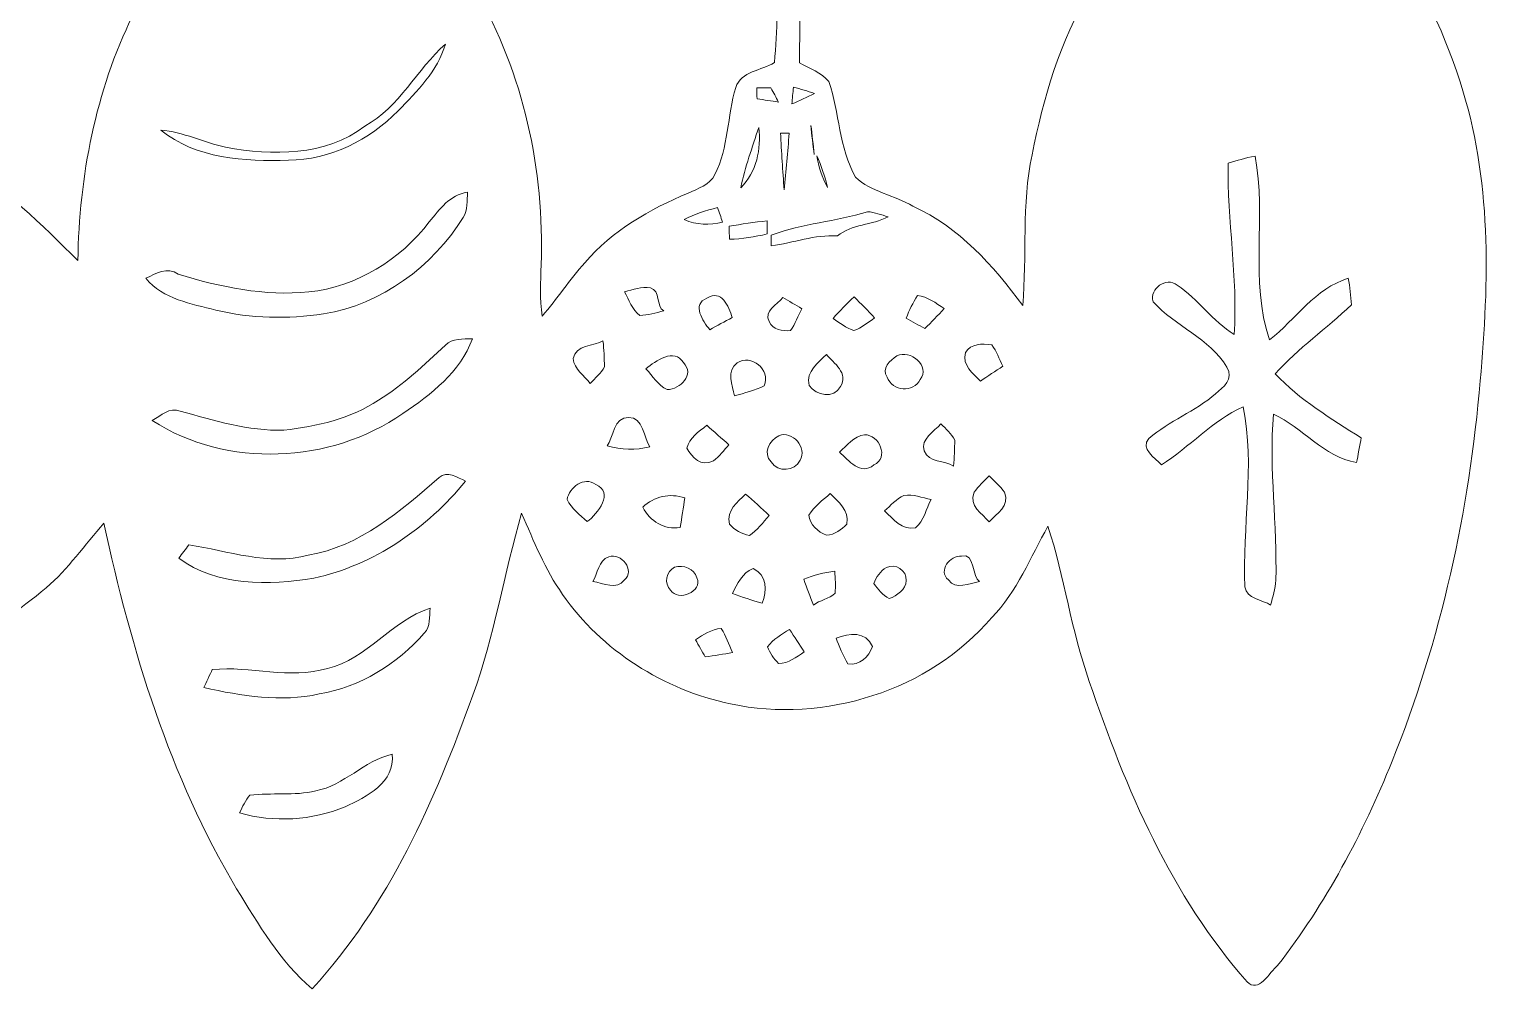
# Model space of a CAD drawing. Header units: centimetres. Extents: x -16.2 to 16.1, y -7.5 to 7.6.
# Drawn here: x 1.21 to 16.08, y -7.47 to 2.34 of the extents above; entities that cross this region are included whole.
import ezdxf

# ---------------------------------------------------------------- set-up
doc = ezdxf.new("R2010")
doc.units = ezdxf.units.CM
doc.header["$MEASUREMENT"] = 0
doc.layers.add('Layer 1', color=7, linetype='Continuous')

msp = doc.modelspace()

# ---------------------------------------------------------------- linework, layer by layer
at = {"layer": 'Layer 1', "color": 250, "lineweight": 9}
for points, knots in [([(-8.63066, 7.40494), (-8.2486, 7.51289), (-7.87183, 7.1273), (-7.91028, 6.75054), (-7.91028, 6.75054), (-7.89617, 6.35472), (-8.23166, 6.06968), (-8.2927, 5.69326), (-8.2927, 5.69326), (-8.3442, 5.40504), (-8.33714, 5.108), (-8.3054, 4.81732), (-8.3054, 4.81732), (-8.17134, 4.76687), (-8.00589, 4.74711), (-7.91064, 4.63034), (-7.91064, 4.63034), (-7.80551, 4.32131), (-7.80657, 3.97876), (-7.65417, 3.68455), (-7.65417, 3.68455), (-7.42698, 3.46371), (-7.14123, 3.30813), (-6.9345, 3.06436), (-6.9345, 3.06436), (-6.5274, 2.60399), (-6.3316, 2.00568), (-6.17462, 1.42359), (-6.17462, 1.42359), (-6.03845, 0.93747), (-6.02822, 0.43017), (-5.99929, -0.07042), (-5.99929, -0.07042), (-5.67438, 0.24461), (-5.3724, 0.58892), (-4.98188, 0.82669), (-4.98188, 0.82669), (-4.33912, 1.25849), (-3.54078, 1.37809), (-2.90966, 1.82682), (-2.90966, 1.82682), (-2.71175, 2.14044), (-2.72622, 2.53308), (-2.61474, 2.87669), (-2.61474, 2.87669), (-2.52266, 3.00051), (-2.35756, 3.02838), (-2.22351, 3.08729), (-2.22351, 3.08729), (-2.22668, 3.35435), (-2.20869, 3.62246), (-2.23303, 3.88845), (-2.23303, 3.88845), (-2.27537, 4.29027), (-2.5971, 4.59013), (-2.64508, 4.99053), (-2.64508, 4.99053), (-2.66801, 5.35566), (-2.36779, 5.74371), (-1.97692, 5.69467), (-1.97692, 5.69467), (-1.60438, 5.66257), (-1.44775, 5.24277), (-1.49079, 4.92068), (-1.49079, 4.92068), (-1.5176, 4.82684), (-1.60262, 4.76793), (-1.66823, 4.70231), (-1.66823, 4.70231), (-1.79453, 4.95243), (-1.7215, 5.25405), (-1.89119, 5.49147), (-1.89119, 5.49147), (-2.07852, 5.45867), (-2.34486, 5.40046), (-2.36709, 5.16269), (-2.36709, 5.16269), (-2.47504, 4.89352), (-2.24467, 4.66104), (-2.15048, 4.4275), (-2.15048, 4.4275), (-1.92435, 4.03309), (-2.01113, 3.55755), (-1.98115, 3.12575), (-1.98115, 3.12575), (-1.92047, 3.00051), (-1.73597, 2.99204), (-1.66859, 2.86787), (-1.66859, 2.86787), (-1.5624, 2.52285), (-1.58639, 2.10446), (-1.33909, 1.81694), (-1.33909, 1.81694), (-0.77959, 1.43382), (-0.09343, 1.30224), (0.49394, 0.96851), (0.49394, 0.96851), (0.96419, 0.73074), (1.33038, 0.34868), (1.7015, -0.01539), (1.7015, -0.01539), (1.7149, 0.84186), (1.88, 1.70687), (2.25959, 2.47946), (2.25959, 2.47946), (2.4635, 2.89679), (2.77819, 3.25663), (3.16906, 3.50816), (3.16906, 3.50816), (3.53842, 3.75263), (3.44599, 4.27298), (3.59945, 4.63422), (3.59945, 4.63422), (3.67283, 4.70972), (3.77055, 4.75382), (3.86192, 4.80321), (3.86192, 4.80321), (3.87778, 5.13482), (3.85875, 5.47031), (3.91978, 5.79769), (3.91978, 5.79769), (3.9734, 6.10319), (4.18436, 6.34802), (4.27326, 6.64082), (4.27326, 6.64082), (4.31664, 6.78194), (4.26867, 6.93998), (4.18542, 7.0571), (4.18542, 7.0571), (4.08522, 7.19892), (3.82629, 7.23843), (3.72786, 7.07686), (3.72786, 7.07686), (3.6185, 6.91282), (3.64849, 6.70432), (3.6305, 6.51629), (3.6305, 6.51629), (3.58499, 6.49301), (3.53983, 6.46973), (3.49468, 6.44609), (3.49468, 6.44609), (3.31758, 6.71597), (3.35286, 7.1273), (3.62979, 7.31639), (3.62979, 7.31639), (3.92507, 7.56581), (4.42531, 7.34462), (4.49586, 6.98125), (4.49586, 6.98125), (4.64085, 6.5558), (4.29972, 6.19774), (4.17448, 5.82026), (4.17448, 5.82026), (4.1071, 5.50735), (4.05277, 5.17362), (4.13885, 4.85824), (4.13885, 4.85824), (4.25033, 4.74923), (4.42848, 4.7397), (4.53184, 4.62011), (4.53184, 4.62011), (4.66096, 4.28639), (4.56853, 3.83871), (4.88355, 3.59635), (4.88355, 3.59635), (5.20706, 3.34623), (5.54361, 3.09329), (5.74646, 2.72781), (5.74646, 2.72781), (6.23364, 1.89138), (6.44566, 0.90536), (6.4118, -0.05878), (6.4118, -0.05878), (6.40827, -0.23235), (6.39628, -0.40768), (6.42203, -0.58018), (6.42203, -0.58018), (6.57584, -0.40626), (6.70037, -0.20906), (6.857, -0.03726), (6.857, -0.03726), (7.13429, 0.28941), (7.51599, 0.50708), (7.90652, 0.67112), (7.90652, 0.67112), (8.00671, 0.71733), (8.12594, 0.75332), (8.17886, 0.86021), (8.17886, 0.86021), (8.3182, 1.13502), (8.30374, 1.45534), (8.39053, 1.74603), (8.39053, 1.74603), (8.44239, 1.91149), (8.65546, 1.91713), (8.78388, 1.99827), (8.78388, 1.99827), (8.80822, 2.32212), (8.84279, 2.6562), (8.73871, 2.97017), (8.73871, 2.97017), (8.65017, 3.27709), (8.39899, 3.5258), (8.39794, 3.85847), (8.39794, 3.85847), (8.33408, 4.20983), (8.62124, 4.59683), (8.99343, 4.56261), (8.99343, 4.56261), (9.46791, 4.59612), (9.73391, 3.84965), (9.36666, 3.56672), (9.36666, 3.56672), (9.27635, 3.78685), (9.32221, 4.05532), (9.17227, 4.24829), (9.17227, 4.24829), (9.02976, 4.42961), (8.73166, 4.30438), (8.67451, 4.10682), (8.67451, 4.10682), (8.55245, 3.8306), (8.71861, 3.56002), (8.84808, 3.32542), (8.84808, 3.32542), (9.07632, 2.92219), (9.04317, 2.44101), (9.03751, 1.99509), (9.03751, 1.99509), (9.13947, 1.93759), (9.26048, 1.89879), (9.33738, 1.80601), (9.33738, 1.80601), (9.44498, 1.49062), (9.44145, 1.13149), (9.60726, 0.83481), (9.60726, 0.83481), (9.76671, 0.68064), (10.00518, 0.65066), (10.19146, 0.53742), (10.19146, 0.53742), (10.66206, 0.3254), (11.01096, -0.06513), (11.30835, -0.474), (11.30835, -0.474), (11.35351, 0.03612), (11.29565, 0.55506), (11.4029, 1.05953), (11.4029, 1.05953), (11.51896, 1.63808), (11.68512, 2.21876), (11.99556, 2.72534), (11.99556, 2.72534), (12.22311, 3.10352), (12.57835, 3.37057), (12.9209, 3.63551), (12.9209, 3.63551), (13.12093, 3.89304), (13.08388, 4.2504), (13.17984, 4.54779), (13.17984, 4.54779), (13.24828, 4.66245), (13.38516, 4.70584), (13.49311, 4.77392), (13.49311, 4.77392), (13.48781, 5.11824), (13.42714, 5.47419), (13.52944, 5.81039), (13.52944, 5.81039), (13.61905, 6.12471), (13.84765, 6.38471), (13.89139, 6.71455), (13.89139, 6.71455), (13.88257, 6.88812), (13.78344, 7.08215), (13.6007, 7.12131), (13.6007, 7.12131), (13.44866, 7.17952), (13.31707, 7.05181), (13.26909, 6.92305), (13.26909, 6.92305), (13.22464, 6.76853), (13.22711, 6.60484), (13.20559, 6.44609), (13.20559, 6.44609), (13.14597, 6.43939), (13.086, 6.43269), (13.02673, 6.42563), (13.02673, 6.42563), (12.98687, 6.70221), (12.94559, 7.04828), (13.19395, 7.24231), (13.19395, 7.24231), (13.48781, 7.52347), (14.02298, 7.30334), (14.09953, 6.91952), (14.09953, 6.91952), (14.20607, 6.58967), (14.01451, 6.28522), (13.87164, 6.003), (13.87164, 6.003), (13.66808, 5.628), (13.70477, 5.18632), (13.71994, 4.77569), (13.71994, 4.77569), (13.85964, 4.71783), (14.00181, 4.66104), (14.14151, 4.60106), (14.14151, 4.60106), (14.18561, 4.29168), (14.22441, 3.97206), (14.36411, 3.68878), (14.36411, 3.68878), (14.49993, 3.52827), (14.70349, 3.4436), (14.85624, 3.29967), (14.85624, 3.29967), (15.32931, 2.93066), (15.57449, 2.35704), (15.75582, 1.80212), (15.75582, 1.80212), (16.07756, 0.82387), (16.05216, -0.22423), (15.96008, -1.23776), (15.96008, -1.23776), (15.85001, -2.56103), (15.56179, -3.87407), (15.06473, -5.10703), (15.06473, -5.10703), (14.76769, -5.84574), (14.38951, -6.55765), (13.89986, -7.18701), (13.89986, -7.18701), (13.81696, -7.25615), (13.70618, -7.47452), (13.58906, -7.35281), (13.58906, -7.35281), (12.82036, -6.47933), (12.35469, -5.38784), (11.98569, -4.29634), (11.98569, -4.29634), (11.80189, -3.78164), (11.73345, -3.23484), (11.56447, -2.71696), (11.56447, -2.71696), (11.38773, -3.03481), (11.25261, -3.38159), (10.99332, -3.64618), (10.99332, -3.64618), (10.35409, -4.39548), (9.29505, -4.72497), (8.33725, -4.52636), (8.33725, -4.52636), (7.65816, -4.38031), (7.02704, -3.98449), (6.62981, -3.41123), (6.62981, -3.41123), (6.45025, -3.15793), (6.33807, -2.86795), (6.21318, -2.58643), (6.21318, -2.58643), (6.03609, -3.19991), (5.93555, -3.83456), (5.71718, -4.43675), (5.71718, -4.43675), (5.33371, -5.50708), (4.86239, -6.57705), (4.08452, -7.42337), (4.08452, -7.42337), (3.75503, -7.14714), (3.53842, -6.76826), (3.31582, -6.40737), (3.31582, -6.40737), (2.6339, -5.26507), (2.24584, -3.97885), (1.96573, -2.68627), (1.96573, -2.68627), (1.77276, -2.90816), (1.60237, -3.15088), (1.38012, -3.34526), (1.38012, -3.34526), (0.83966, -3.7954), (0.20819, -4.11219), (-0.39823, -4.46109), (-0.39823, -4.46109), (-0.98385, -4.798), (-1.52042, -5.2118), (-2.04641, -5.63408), (-2.04641, -5.63408), (-2.13037, -5.70675), (-2.22915, -5.61397), (-2.29794, -5.56423), (-2.29794, -5.56423), (-2.78866, -5.13807), (-3.32135, -4.75989), (-3.88721, -4.43922), (-3.88721, -4.43922), (-4.59241, -4.03846), (-5.35335, -3.6811), (-5.89769, -3.06198), (-5.89769, -3.06198), (-6.01904, -2.92333), (-6.1217, -2.76917), (-6.24976, -2.63688), (-6.24976, -2.63688), (-6.58702, -4.29634), (-7.15322, -5.95475), (-8.21826, -7.29531), (-8.21826, -7.29531), (-8.26941, -7.36939), (-8.39077, -7.45053), (-8.45567, -7.34787), (-8.45567, -7.34787), (-8.94497, -6.79154), (-9.29317, -6.12656), (-9.60361, -5.45875), (-9.60361, -5.45875), (-10.03118, -4.51577), (-10.31305, -3.51283), (-10.48874, -2.494), (-10.48874, -2.494), (-10.51026, -2.49471), (-10.5533, -2.49577), (-10.57482, -2.49647), (-10.57482, -2.49647), (-10.82458, -3.63418), (-11.89632, -4.51754), (-13.0559, -4.56763), (-13.0559, -4.56763), (-14.06555, -4.67241), (-15.11154, -4.13971), (-15.628, -3.26765), (-15.628, -3.26765), (-16.17481, -2.39135), (-16.15012, -1.18978), (-15.55745, -0.34206), (-15.55745, -0.34206), (-15.27452, 0.08092), (-14.85718, 0.40301), (-14.39328, 0.60586), (-14.39328, 0.60586), (-14.28216, 0.66301), (-14.15798, 0.69652), (-14.05708, 0.77096), (-14.05708, 0.77096), (-13.84436, 1.06341), (-13.87117, 1.44688), (-13.75758, 1.77602), (-13.75758, 1.77602), (-13.67432, 1.90866), (-13.50322, 1.9383), (-13.37093, 2.00286), (-13.37093, 2.00286), (-13.35012, 2.30342), (-13.31696, 2.61175), (-13.4115, 2.90456), (-13.4115, 2.90456), (-13.49511, 3.26756), (-13.80555, 3.56213), (-13.78615, 3.9516), (-13.78615, 3.9516), (-13.77804, 4.34847), (-13.36917, 4.69596), (-12.97194, 4.54074), (-12.97194, 4.54074), (-12.64915, 4.38587), (-12.586, 3.95689), (-12.67913, 3.64186), (-12.67913, 3.64186), (-12.73946, 3.64327), (-12.80014, 3.64468), (-12.86046, 3.64539), (-12.86046, 3.64539), (-12.89997, 3.84541), (-12.91408, 4.05002), (-12.94372, 4.25111), (-12.94372, 4.25111), (-13.03403, 4.28427), (-13.12258, 4.3393), (-13.22135, 4.33613), (-13.22135, 4.33613), (-13.43761, 4.29238), (-13.57731, 4.05002), (-13.5258, 3.8373), (-13.5258, 3.8373), (-13.47606, 3.53356), (-13.24922, 3.29402), (-13.17973, 2.99557), (-13.17973, 2.99557), (-13.10564, 2.66678), (-13.12998, 2.32671), (-13.12117, 1.99192), (-13.12117, 1.99192), (-13.01075, 1.92419), (-12.85129, 1.8882), (-12.80755, 1.75097), (-12.80755, 1.75097), (-12.73417, 1.43277), (-12.6996, 1.09939), (-12.54508, 0.80623), (-12.54508, 0.80623), (-12.36728, 0.68594), (-12.14715, 0.64642), (-11.96158, 0.53883), (-11.96158, 0.53883), (-11.60175, 0.33034), (-11.24862, 0.07775), (-11.01861, -0.2768), (-11.01861, -0.2768), (-10.91313, -0.42214), (-10.82776, -0.5816), (-10.71416, -0.72165), (-10.71416, -0.72165), (-10.66195, -0.0355), (-10.7639, 0.66759), (-10.57093, 1.33822), (-10.57093, 1.33822), (-10.40053, 1.99474), (-10.19098, 2.68442), (-9.67911, 3.16244), (-9.67911, 3.16244), (-9.50024, 3.34976), (-9.25789, 3.46688), (-9.09103, 3.66585), (-9.09103, 3.66585), (-8.94322, 3.95301), (-8.95557, 4.29556), (-8.8522, 4.59754), (-8.8522, 4.59754), (-8.79047, 4.71113), (-8.65888, 4.75452), (-8.55446, 4.81837), (-8.55446, 4.81837), (-8.57879, 5.24806), (-8.6049, 5.6982), (-8.41264, 6.09755), (-8.41264, 6.09755), (-8.29411, 6.35719), (-8.08209, 6.63095), (-8.17592, 6.93328), (-8.17592, 6.93328), (-8.2232, 7.15271), (-8.59608, 7.29382), (-8.72096, 7.07474), (-8.72096, 7.07474), (-8.83315, 6.8786), (-8.81057, 6.64224), (-8.85749, 6.42775), (-8.85749, 6.42775), (-9.10267, 6.52864), (-9.07973, 6.82815), (-9.00601, 7.03805), (-9.00601, 7.03805), (-8.94428, 7.20527), (-8.81551, 7.37213), (-8.63066, 7.40494), (-8.63066, 7.40494), (-8.63066, 7.40494), (-8.63066, 7.40494), (-8.63066, 7.40494)], [0, 0, 0, 0, 0.0070922, 0.0070922, 0.0070922, 0.0070922, 0.0141844, 0.0141844, 0.0141844, 0.0141844, 0.0212766, 0.0212766, 0.0212766, 0.0212766, 0.02836879, 0.02836879, 0.02836879, 0.02836879, 0.03546099, 0.03546099, 0.03546099, 0.03546099, 0.04255319, 0.04255319, 0.04255319, 0.04255319, 0.04964539, 0.04964539, 0.04964539, 0.04964539, 0.05673759, 0.05673759, 0.05673759, 0.05673759, 0.06382979, 0.06382979, 0.06382979, 0.06382979, 0.07092199, 0.07092199, 0.07092199, 0.07092199, 0.07801418, 0.07801418, 0.07801418, 0.07801418, 0.08510638, 0.08510638, 0.08510638, 0.08510638, 0.09219858, 0.09219858, 0.09219858, 0.09219858, 0.09929078, 0.09929078, 0.09929078, 0.09929078, 0.10638298, 0.10638298, 0.10638298, 0.10638298, 0.11347518, 0.11347518, 0.11347518, 0.11347518, 0.12056738, 0.12056738, 0.12056738, 0.12056738, 0.12765957, 0.12765957, 0.12765957, 0.12765957, 0.13475177, 0.13475177, 0.13475177, 0.13475177, 0.14184397, 0.14184397, 0.14184397, 0.14184397, 0.14893617, 0.14893617, 0.14893617, 0.14893617, 0.15602837, 0.15602837, 0.15602837, 0.15602837, 0.16312057, 0.16312057, 0.16312057, 0.16312057, 0.17021277, 0.17021277, 0.17021277, 0.17021277, 0.17730496, 0.17730496, 0.17730496, 0.17730496, 0.18439716, 0.18439716, 0.18439716, 0.18439716, 0.19148936, 0.19148936, 0.19148936, 0.19148936, 0.19858156, 0.19858156, 0.19858156, 0.19858156, 0.20567376, 0.20567376, 0.20567376, 0.20567376, 0.21276596, 0.21276596, 0.21276596, 0.21276596, 0.21985816, 0.21985816, 0.21985816, 0.21985816, 0.22695035, 0.22695035, 0.22695035, 0.22695035, 0.23404255, 0.23404255, 0.23404255, 0.23404255, 0.24113475, 0.24113475, 0.24113475, 0.24113475, 0.24822695, 0.24822695, 0.24822695, 0.24822695, 0.25531915, 0.25531915, 0.25531915, 0.25531915, 0.26241135, 0.26241135, 0.26241135, 0.26241135, 0.26950355, 0.26950355, 0.26950355, 0.26950355, 0.27659574, 0.27659574, 0.27659574, 0.27659574, 0.28368794, 0.28368794, 0.28368794, 0.28368794, 0.29078014, 0.29078014, 0.29078014, 0.29078014, 0.29787234, 0.29787234, 0.29787234, 0.29787234, 0.30496454, 0.30496454, 0.30496454, 0.30496454, 0.31205674, 0.31205674, 0.31205674, 0.31205674, 0.31914894, 0.31914894, 0.31914894, 0.31914894, 0.32624113, 0.32624113, 0.32624113, 0.32624113, 0.33333333, 0.33333333, 0.33333333, 0.33333333, 0.34042553, 0.34042553, 0.34042553, 0.34042553, 0.34751773, 0.34751773, 0.34751773, 0.34751773, 0.35460993, 0.35460993, 0.35460993, 0.35460993, 0.36170213, 0.36170213, 0.36170213, 0.36170213, 0.36879433, 0.36879433, 0.36879433, 0.36879433, 0.37588652, 0.37588652, 0.37588652, 0.37588652, 0.38297872, 0.38297872, 0.38297872, 0.38297872, 0.39007092, 0.39007092, 0.39007092, 0.39007092, 0.39716312, 0.39716312, 0.39716312, 0.39716312, 0.40425532, 0.40425532, 0.40425532, 0.40425532, 0.41134752, 0.41134752, 0.41134752, 0.41134752, 0.41843972, 0.41843972, 0.41843972, 0.41843972, 0.42553191, 0.42553191, 0.42553191, 0.42553191, 0.43262411, 0.43262411, 0.43262411, 0.43262411, 0.43971631, 0.43971631, 0.43971631, 0.43971631, 0.44680851, 0.44680851, 0.44680851, 0.44680851, 0.45390071, 0.45390071, 0.45390071, 0.45390071, 0.46099291, 0.46099291, 0.46099291, 0.46099291, 0.46808511, 0.46808511, 0.46808511, 0.46808511, 0.4751773, 0.4751773, 0.4751773, 0.4751773, 0.4822695, 0.4822695, 0.4822695, 0.4822695, 0.4893617, 0.4893617, 0.4893617, 0.4893617, 0.4964539, 0.4964539, 0.4964539, 0.4964539, 0.5035461, 0.5035461, 0.5035461, 0.5035461, 0.5106383, 0.5106383, 0.5106383, 0.5106383, 0.5177305, 0.5177305, 0.5177305, 0.5177305, 0.5248227, 0.5248227, 0.5248227, 0.5248227, 0.53191489, 0.53191489, 0.53191489, 0.53191489, 0.53900709, 0.53900709, 0.53900709, 0.53900709, 0.54609929, 0.54609929, 0.54609929, 0.54609929, 0.55319149, 0.55319149, 0.55319149, 0.55319149, 0.56028369, 0.56028369, 0.56028369, 0.56028369, 0.56737589, 0.56737589, 0.56737589, 0.56737589, 0.57446809, 0.57446809, 0.57446809, 0.57446809, 0.58156028, 0.58156028, 0.58156028, 0.58156028, 0.58865248, 0.58865248, 0.58865248, 0.58865248, 0.59574468, 0.59574468, 0.59574468, 0.59574468, 0.60283688, 0.60283688, 0.60283688, 0.60283688, 0.60992908, 0.60992908, 0.60992908, 0.60992908, 0.61702128, 0.61702128, 0.61702128, 0.61702128, 0.62411348, 0.62411348, 0.62411348, 0.62411348, 0.63120567, 0.63120567, 0.63120567, 0.63120567, 0.63829787, 0.63829787, 0.63829787, 0.63829787, 0.64539007, 0.64539007, 0.64539007, 0.64539007, 0.65248227, 0.65248227, 0.65248227, 0.65248227, 0.65957447, 0.65957447, 0.65957447, 0.65957447, 0.66666667, 0.66666667, 0.66666667, 0.66666667, 0.67375887, 0.67375887, 0.67375887, 0.67375887, 0.68085106, 0.68085106, 0.68085106, 0.68085106, 0.68794326, 0.68794326, 0.68794326, 0.68794326, 0.69503546, 0.69503546, 0.69503546, 0.69503546, 0.70212766, 0.70212766, 0.70212766, 0.70212766, 0.70921986, 0.70921986, 0.70921986, 0.70921986, 0.71631206, 0.71631206, 0.71631206, 0.71631206, 0.72340426, 0.72340426, 0.72340426, 0.72340426, 0.73049645, 0.73049645, 0.73049645, 0.73049645, 0.73758865, 0.73758865, 0.73758865, 0.73758865, 0.74468085, 0.74468085, 0.74468085, 0.74468085, 0.75177305, 0.75177305, 0.75177305, 0.75177305, 0.75886525, 0.75886525, 0.75886525, 0.75886525, 0.76595745, 0.76595745, 0.76595745, 0.76595745, 0.77304965, 0.77304965, 0.77304965, 0.77304965, 0.78014184, 0.78014184, 0.78014184, 0.78014184, 0.78723404, 0.78723404, 0.78723404, 0.78723404, 0.79432624, 0.79432624, 0.79432624, 0.79432624, 0.80141844, 0.80141844, 0.80141844, 0.80141844, 0.80851064, 0.80851064, 0.80851064, 0.80851064, 0.81560284, 0.81560284, 0.81560284, 0.81560284, 0.82269504, 0.82269504, 0.82269504, 0.82269504, 0.82978723, 0.82978723, 0.82978723, 0.82978723, 0.83687943, 0.83687943, 0.83687943, 0.83687943, 0.84397163, 0.84397163, 0.84397163, 0.84397163, 0.85106383, 0.85106383, 0.85106383, 0.85106383, 0.85815603, 0.85815603, 0.85815603, 0.85815603, 0.86524823, 0.86524823, 0.86524823, 0.86524823, 0.87234043, 0.87234043, 0.87234043, 0.87234043, 0.87943262, 0.87943262, 0.87943262, 0.87943262, 0.88652482, 0.88652482, 0.88652482, 0.88652482, 0.89361702, 0.89361702, 0.89361702, 0.89361702, 0.90070922, 0.90070922, 0.90070922, 0.90070922, 0.90780142, 0.90780142, 0.90780142, 0.90780142, 0.91489362, 0.91489362, 0.91489362, 0.91489362, 0.92198582, 0.92198582, 0.92198582, 0.92198582, 0.92907801, 0.92907801, 0.92907801, 0.92907801, 0.93617021, 0.93617021, 0.93617021, 0.93617021, 0.94326241, 0.94326241, 0.94326241, 0.94326241, 0.95035461, 0.95035461, 0.95035461, 0.95035461, 0.95744681, 0.95744681, 0.95744681, 0.95744681, 0.96453901, 0.96453901, 0.96453901, 0.96453901, 0.97163121, 0.97163121, 0.97163121, 0.97163121, 0.9787234, 0.9787234, 0.9787234, 0.9787234, 0.9858156, 0.9858156, 0.9858156, 0.9858156, 1, 1, 1, 1]), ([(4.61933, 1.35269), (4.2154, 1.04471), (3.67883, 1.05036), (3.20293, 1.13714), (3.20293, 1.13714), (2.98068, 1.18759), (2.77184, 1.2913), (2.54323, 1.31247), (2.54323, 1.31247), (2.89813, 1.02037), (3.4026, 0.99144), (3.84216, 1.00555), (3.84216, 1.00555), (4.26479, 1.01014), (4.6659, 1.20875), (4.958, 1.50791), (4.958, 1.50791), (5.15026, 1.70617), (5.36017, 1.91501), (5.43884, 2.18771), (5.43884, 2.18771), (5.14779, 1.92807), (4.97246, 1.54848), (4.61933, 1.35269), (4.61933, 1.35269), (4.61933, 1.35269), (4.61933, 1.35269), (4.61933, 1.35269)], [0, 0, 0, 0, 0.125, 0.125, 0.125, 0.125, 0.25, 0.25, 0.25, 0.25, 0.375, 0.375, 0.375, 0.375, 0.5, 0.5, 0.5, 0.5, 0.625, 0.625, 0.625, 0.625, 0.75, 0.75, 0.75, 0.75, 1, 1, 1, 1]), ([(8.60466, 1.74145), (8.60536, 1.71393), (8.60643, 1.6589), (8.60713, 1.63138), (8.60713, 1.63138), (8.68016, 1.61939), (8.75283, 1.6081), (8.82621, 1.59716), (8.82621, 1.59716), (8.80009, 1.64549), (8.774, 1.69312), (8.74754, 1.74039), (8.74754, 1.74039), (8.69956, 1.74109), (8.65194, 1.74145), (8.60466, 1.74145), (8.60466, 1.74145), (8.60466, 1.74145), (8.60466, 1.74145), (8.60466, 1.74145)], [0, 0, 0, 0, 0.16666667, 0.16666667, 0.16666667, 0.16666667, 0.33333333, 0.33333333, 0.33333333, 0.33333333, 0.5, 0.5, 0.5, 0.5, 0.66666667, 0.66666667, 0.66666667, 0.66666667, 1, 1, 1, 1]), ([(8.97755, 1.7478), (8.97154, 1.69135), (8.96591, 1.63456), (8.96097, 1.57776), (8.96097, 1.57776), (9.03892, 1.61127), (9.11619, 1.64655), (9.19204, 1.685), (9.19204, 1.685), (9.12113, 1.70899), (9.04952, 1.72945), (8.97755, 1.7478), (8.97755, 1.7478), (8.97755, 1.7478), (8.97755, 1.7478), (8.97755, 1.7478)], [0, 0, 0, 0, 0.2, 0.2, 0.2, 0.2, 0.4, 0.4, 0.4, 0.4, 0.6, 0.6, 0.6, 0.6, 1, 1, 1, 1]), ([(8.44168, 0.72545), (8.60184, 0.8849), (8.65194, 1.12056), (8.62407, 1.33999), (8.62407, 1.33999), (8.5588, 1.13679), (8.48507, 0.935), (8.44168, 0.72545), (8.44168, 0.72545), (8.44168, 0.72545), (8.44168, 0.72545), (8.44168, 0.72545)], [0, 0, 0, 0, 0.25, 0.25, 0.25, 0.25, 0.5, 0.5, 0.5, 0.5, 1, 1, 1, 1]), ([(9.15463, 1.36045), (9.16311, 1.26237), (9.17511, 1.16113), (9.18921, 1.06235), (9.18921, 1.06235), (9.17828, 1.16219), (9.16734, 1.26167), (9.15463, 1.36045), (9.15463, 1.36045), (9.15463, 1.36045), (9.15463, 1.36045), (9.15463, 1.36045)], [0, 0, 0, 0, 0.25, 0.25, 0.25, 0.25, 0.5, 0.5, 0.5, 0.5, 1, 1, 1, 1]), ([(8.84596, 1.28213), (8.85619, 1.09022), (8.86854, 0.89796), (8.88265, 0.70569), (8.88265, 0.70569), (8.90347, 0.8976), (8.91864, 1.08951), (8.93451, 1.28107), (8.93451, 1.28107), (8.91228, 1.28142), (8.86819, 1.28178), (8.84596, 1.28213), (8.84596, 1.28213), (8.84596, 1.28213), (8.84596, 1.28213), (8.84596, 1.28213)], [0, 0, 0, 0, 0.2, 0.2, 0.2, 0.2, 0.4, 0.4, 0.4, 0.4, 0.6, 0.6, 0.6, 0.6, 1, 1, 1, 1]), ([(9.21638, 1.05036), (9.23261, 0.93923), (9.2693, 0.82846), (9.32327, 0.72933), (9.32327, 0.72933), (9.29646, 0.83939), (9.26118, 0.94699), (9.21638, 1.05036), (9.21638, 1.05036), (9.21638, 1.05036), (9.21638, 1.05036), (9.21638, 1.05036)], [0, 0, 0, 0, 0.25, 0.25, 0.25, 0.25, 0.5, 0.5, 0.5, 0.5, 1, 1, 1, 1]), ([(13.3968, 0.97557), (13.38727, 0.39313), (13.49628, -0.18507), (13.45924, -0.76786), (13.45924, -0.76786), (13.23875, -0.63169), (13.09235, -0.40873), (12.87998, -0.26445), (12.87998, -0.26445), (12.76779, -0.17766), (12.59458, -0.29902), (12.6348, -0.43413), (12.6348, -0.43413), (12.85528, -0.6839), (13.21053, -0.8042), (13.38269, -1.09877), (13.38269, -1.09877), (13.46206, -1.22577), (13.34353, -1.30267), (13.26944, -1.37041), (13.26944, -1.37041), (13.06378, -1.55068), (12.79849, -1.64769), (12.59176, -1.82443), (12.59176, -1.82443), (12.49686, -1.93379), (12.65561, -2.01952), (12.71841, -2.09466), (12.71841, -2.09466), (13.00486, -1.91192), (13.23699, -1.64522), (13.5499, -1.50411), (13.5499, -1.50411), (13.67196, -2.10665), (13.54003, -2.72613), (13.56754, -3.33432), (13.56754, -3.33432), (13.57918, -3.46026), (13.75275, -3.46555), (13.82895, -3.52059), (13.82895, -3.52059), (13.84976, -3.43733), (13.87799, -3.35478), (13.88187, -3.26835), (13.88187, -3.26835), (13.8988, -2.70391), (13.81202, -2.14087), (13.85753, -1.57713), (13.85753, -1.57713), (14.15492, -1.71683), (14.36835, -2.01035), (14.70384, -2.07032), (14.70384, -2.07032), (14.71583, -2.00752), (14.73912, -1.88264), (14.75076, -1.8202), (14.75076, -1.8202), (14.44596, -1.62123), (14.12458, -1.43673), (13.87622, -1.16615), (13.87622, -1.16615), (14.11223, -0.90897), (14.39763, -0.70471), (14.65128, -0.46694), (14.65128, -0.46694), (14.64246, -0.37416), (14.6354, -0.28597), (14.61917, -0.1953), (14.61917, -0.1953), (14.28156, -0.29973), (14.08542, -0.61335), (13.81766, -0.82113), (13.81766, -0.82113), (13.61305, -0.22035), (13.79014, 0.43123), (13.67161, 1.04824), (13.67161, 1.04824), (13.56684, 1.03166), (13.49205, 0.9992), (13.3968, 0.97557), (13.3968, 0.97557), (13.3968, 0.97557), (13.3968, 0.97557), (13.3968, 0.97557)], [0, 0, 0, 0, 0.04545455, 0.04545455, 0.04545455, 0.04545455, 0.09090909, 0.09090909, 0.09090909, 0.09090909, 0.13636364, 0.13636364, 0.13636364, 0.13636364, 0.18181818, 0.18181818, 0.18181818, 0.18181818, 0.22727273, 0.22727273, 0.22727273, 0.22727273, 0.27272727, 0.27272727, 0.27272727, 0.27272727, 0.31818182, 0.31818182, 0.31818182, 0.31818182, 0.36363636, 0.36363636, 0.36363636, 0.36363636, 0.40909091, 0.40909091, 0.40909091, 0.40909091, 0.45454545, 0.45454545, 0.45454545, 0.45454545, 0.5, 0.5, 0.5, 0.5, 0.54545455, 0.54545455, 0.54545455, 0.54545455, 0.59090909, 0.59090909, 0.59090909, 0.59090909, 0.63636364, 0.63636364, 0.63636364, 0.63636364, 0.68181818, 0.68181818, 0.68181818, 0.68181818, 0.72727273, 0.72727273, 0.72727273, 0.72727273, 0.77272727, 0.77272727, 0.77272727, 0.77272727, 0.81818182, 0.81818182, 0.81818182, 0.81818182, 0.86363636, 0.86363636, 0.86363636, 0.86363636, 0.90909091, 0.90909091, 0.90909091, 0.90909091, 1, 1, 1, 1]), ([(5.27444, 0.37796), (4.98199, -0.00692), (4.5329, -0.28103), (4.05029, -0.335), (4.05029, -0.335), (3.59875, -0.37769), (3.15107, -0.28632), (2.72174, -0.15473), (2.72174, -0.15473), (2.60743, -0.07465), (2.4949, -0.1445), (2.39401, -0.19601), (2.39401, -0.19601), (2.56722, -0.40873), (2.85403, -0.4553), (3.1038, -0.5188), (3.1038, -0.5188), (3.46116, -0.60876), (3.83652, -0.60946), (4.19988, -0.55866), (4.19988, -0.55866), (4.78902, -0.45953), (5.30654, -0.07853), (5.62052, 0.42312), (5.62052, 0.42312), (5.66744, 0.50037), (5.65721, 0.59457), (5.66391, 0.68029), (5.66391, 0.68029), (5.48293, 0.65277), (5.37992, 0.50637), (5.27444, 0.37796), (5.27444, 0.37796), (5.27444, 0.37796), (5.27444, 0.37796), (5.27444, 0.37796)], [0, 0, 0, 0, 0.1, 0.1, 0.1, 0.1, 0.2, 0.2, 0.2, 0.2, 0.3, 0.3, 0.3, 0.3, 0.4, 0.4, 0.4, 0.4, 0.5, 0.5, 0.5, 0.5, 0.6, 0.6, 0.6, 0.6, 0.7, 0.7, 0.7, 0.7, 0.8, 0.8, 0.8, 0.8, 1, 1, 1, 1]), ([(7.86595, 0.40266), (7.98907, 0.34268), (8.12629, 0.34797), (8.25718, 0.37549), (8.25718, 0.37549), (8.23954, 0.42523), (8.2219, 0.47462), (8.20497, 0.52401), (8.20497, 0.52401), (8.08784, 0.49297), (7.97318, 0.45804), (7.86595, 0.40266), (7.86595, 0.40266), (7.86595, 0.40266), (7.86595, 0.40266), (7.86595, 0.40266)], [0, 0, 0, 0, 0.2, 0.2, 0.2, 0.2, 0.4, 0.4, 0.4, 0.4, 0.6, 0.6, 0.6, 0.6, 1, 1, 1, 1]), ([(8.75142, 0.2432), (8.75142, 0.21604), (8.75142, 0.16171), (8.75142, 0.13419), (8.75142, 0.13419), (8.97684, 0.16312), (9.1931, 0.25061), (9.42381, 0.23579), (9.42381, 0.23579), (9.57198, 0.35432), (9.77447, 0.34445), (9.93958, 0.42947), (9.93958, 0.42947), (9.87078, 0.44993), (9.8027, 0.47674), (9.73108, 0.48168), (9.73108, 0.48168), (9.4097, 0.37796), (9.06857, 0.36526), (8.75142, 0.2432), (8.75142, 0.2432), (8.75142, 0.2432), (8.75142, 0.2432), (8.75142, 0.2432)], [0, 0, 0, 0, 0.14285714, 0.14285714, 0.14285714, 0.14285714, 0.28571429, 0.28571429, 0.28571429, 0.28571429, 0.42857143, 0.42857143, 0.42857143, 0.42857143, 0.57142857, 0.57142857, 0.57142857, 0.57142857, 0.71428571, 0.71428571, 0.71428571, 0.71428571, 1, 1, 1, 1]), ([(8.32315, 0.33351), (8.32421, 0.3007), (8.32561, 0.23544), (8.32632, 0.20263), (8.32632, 0.20263), (8.45614, 0.20334), (8.5842, 0.22556), (8.7105, 0.25555), (8.7105, 0.25555), (8.71014, 0.28836), (8.70979, 0.35468), (8.70943, 0.38749), (8.70943, 0.38749), (8.57997, 0.3769), (8.45085, 0.35538), (8.32315, 0.33351), (8.32315, 0.33351), (8.32315, 0.33351), (8.32315, 0.33351), (8.32315, 0.33351)], [0, 0, 0, 0, 0.16666667, 0.16666667, 0.16666667, 0.16666667, 0.33333333, 0.33333333, 0.33333333, 0.33333333, 0.5, 0.5, 0.5, 0.5, 0.66666667, 0.66666667, 0.66666667, 0.66666667, 1, 1, 1, 1]), ([(7.26093, -0.33183), (7.30327, -0.4165), (7.33713, -0.51316), (7.4151, -0.57348), (7.4151, -0.57348), (7.49871, -0.57278), (7.57914, -0.54632), (7.66028, -0.52797), (7.66028, -0.52797), (7.57385, -0.48246), (7.62959, -0.31631), (7.52234, -0.29443), (7.52234, -0.29443), (7.4345, -0.2708), (7.34595, -0.3149), (7.26093, -0.33183), (7.26093, -0.33183), (7.26093, -0.33183), (7.26093, -0.33183), (7.26093, -0.33183)], [0, 0, 0, 0, 0.16666667, 0.16666667, 0.16666667, 0.16666667, 0.33333333, 0.33333333, 0.33333333, 0.33333333, 0.5, 0.5, 0.5, 0.5, 0.66666667, 0.66666667, 0.66666667, 0.66666667, 1, 1, 1, 1]), ([(8.09808, -0.39674), (7.93933, -0.46483), (8.05609, -0.62746), (8.12594, -0.71847), (8.12594, -0.71847), (8.20214, -0.67755), (8.27799, -0.63592), (8.35454, -0.59571), (8.35454, -0.59571), (8.31856, -0.47894), (8.24554, -0.30608), (8.09808, -0.39674), (8.09808, -0.39674), (8.09808, -0.39674), (8.09808, -0.39674), (8.09808, -0.39674)], [0, 0, 0, 0, 0.2, 0.2, 0.2, 0.2, 0.4, 0.4, 0.4, 0.4, 0.6, 0.6, 0.6, 0.6, 1, 1, 1, 1]), ([(8.7313, -0.63557), (8.76199, -0.72059), (8.86889, -0.73294), (8.94721, -0.72765), (8.94721, -0.72765), (9.00048, -0.66203), (9.01953, -0.57525), (9.06292, -0.50469), (9.06292, -0.50469), (8.99766, -0.46624), (8.9331, -0.42814), (8.86854, -0.39039), (8.86854, -0.39039), (8.81245, -0.46236), (8.67346, -0.52868), (8.7313, -0.63557), (8.7313, -0.63557), (8.7313, -0.63557), (8.7313, -0.63557), (8.7313, -0.63557)], [0, 0, 0, 0, 0.16666667, 0.16666667, 0.16666667, 0.16666667, 0.33333333, 0.33333333, 0.33333333, 0.33333333, 0.5, 0.5, 0.5, 0.5, 0.66666667, 0.66666667, 0.66666667, 0.66666667, 1, 1, 1, 1]), ([(9.38007, -0.60311), (9.44709, -0.64933), (9.51201, -0.70401), (9.59208, -0.72659), (9.59208, -0.72659), (9.67005, -0.69907), (9.73496, -0.6458), (9.8027, -0.59959), (9.8027, -0.59959), (9.73566, -0.52515), (9.66582, -0.45354), (9.59315, -0.38475), (9.59315, -0.38475), (9.51906, -0.4546), (9.44816, -0.52762), (9.38007, -0.60311), (9.38007, -0.60311), (9.38007, -0.60311), (9.38007, -0.60311), (9.38007, -0.60311)], [0, 0, 0, 0, 0.16666667, 0.16666667, 0.16666667, 0.16666667, 0.33333333, 0.33333333, 0.33333333, 0.33333333, 0.5, 0.5, 0.5, 0.5, 0.66666667, 0.66666667, 0.66666667, 0.66666667, 1, 1, 1, 1]), ([(10.23908, -0.3724), (10.19216, -0.44401), (10.15477, -0.52092), (10.12373, -0.60135), (10.12373, -0.60135), (10.18581, -0.63663), (10.24861, -0.67191), (10.31176, -0.70718), (10.31176, -0.70718), (10.38019, -0.64192), (10.44546, -0.57383), (10.50896, -0.50363), (10.50896, -0.50363), (10.42606, -0.44754), (10.34208, -0.38263), (10.23908, -0.3724), (10.23908, -0.3724), (10.23908, -0.3724), (10.23908, -0.3724), (10.23908, -0.3724)], [0, 0, 0, 0, 0.16666667, 0.16666667, 0.16666667, 0.16666667, 0.33333333, 0.33333333, 0.33333333, 0.33333333, 0.5, 0.5, 0.5, 0.5, 0.66666667, 0.66666667, 0.66666667, 0.66666667, 1, 1, 1, 1]), ([(5.43884, -0.87652), (5.22329, -1.07478), (5.01162, -1.28186), (4.75939, -1.43391), (4.75939, -1.43391), (4.47611, -1.62723), (4.13144, -1.70096), (3.7963, -1.74047), (3.7963, -1.74047), (3.43541, -1.75176), (3.08546, -1.6424), (2.7422, -1.54644), (2.7422, -1.54644), (2.63461, -1.50411), (2.54358, -1.59301), (2.45821, -1.6431), (2.45821, -1.6431), (3.21246, -2.1317), (4.27185, -2.08443), (5.00457, -1.57184), (5.00457, -1.57184), (5.29314, -1.37923), (5.59018, -1.14851), (5.71294, -0.81125), (5.71294, -0.81125), (5.61911, -0.81513), (5.50974, -0.80102), (5.43884, -0.87652), (5.43884, -0.87652), (5.43884, -0.87652), (5.43884, -0.87652), (5.43884, -0.87652)], [0, 0, 0, 0, 0.11111111, 0.11111111, 0.11111111, 0.11111111, 0.22222222, 0.22222222, 0.22222222, 0.22222222, 0.33333333, 0.33333333, 0.33333333, 0.33333333, 0.44444444, 0.44444444, 0.44444444, 0.44444444, 0.55555556, 0.55555556, 0.55555556, 0.55555556, 0.66666667, 0.66666667, 0.66666667, 0.66666667, 0.77777778, 0.77777778, 0.77777778, 0.77777778, 1, 1, 1, 1]), ([(6.73882, -1.01269), (6.74694, -1.11958), (6.84748, -1.18767), (6.91133, -1.26493), (6.91133, -1.26493), (6.96107, -1.21095), (7.01963, -1.16297), (7.05597, -1.09771), (7.05597, -1.09771), (7.0535, -1.0074), (7.05103, -0.92167), (7.0408, -0.83313), (7.0408, -0.83313), (6.95472, -0.88287), (6.75576, -0.87193), (6.73882, -1.01269), (6.73882, -1.01269), (6.73882, -1.01269), (6.73882, -1.01269), (6.73882, -1.01269)], [0, 0, 0, 0, 0.16666667, 0.16666667, 0.16666667, 0.16666667, 0.33333333, 0.33333333, 0.33333333, 0.33333333, 0.5, 0.5, 0.5, 0.5, 0.66666667, 0.66666667, 0.66666667, 0.66666667, 1, 1, 1, 1]), ([(10.72627, -0.9499), (10.69205, -1.08395), (10.80212, -1.16086), (10.87761, -1.2427), (10.87761, -1.2427), (10.95311, -1.19084), (11.02931, -1.14004), (11.10656, -1.08995), (11.10656, -1.08995), (11.06388, -1.01375), (11.04589, -0.93966), (10.99438, -0.87264), (10.99438, -0.87264), (10.89102, -0.85676), (10.78554, -0.85888), (10.72627, -0.9499), (10.72627, -0.9499), (10.72627, -0.9499), (10.72627, -0.9499), (10.72627, -0.9499)], [0, 0, 0, 0, 0.16666667, 0.16666667, 0.16666667, 0.16666667, 0.33333333, 0.33333333, 0.33333333, 0.33333333, 0.5, 0.5, 0.5, 0.5, 0.66666667, 0.66666667, 0.66666667, 0.66666667, 1, 1, 1, 1]), ([(7.47789, -1.11605), (7.5421, -1.19296), (7.60101, -1.2808), (7.69273, -1.32807), (7.69273, -1.32807), (7.82608, -1.32596), (7.97813, -1.17356), (7.85854, -1.05255), (7.85854, -1.05255), (7.7647, -0.90086), (7.57667, -1.03562), (7.47789, -1.11605), (7.47789, -1.11605), (7.47789, -1.11605), (7.47789, -1.11605), (7.47789, -1.11605)], [0, 0, 0, 0, 0.2, 0.2, 0.2, 0.2, 0.4, 0.4, 0.4, 0.4, 0.6, 0.6, 0.6, 0.6, 1, 1, 1, 1]), ([(8.4057, -1.05714), (8.29246, -1.13405), (8.35843, -1.28574), (8.37853, -1.39263), (8.37853, -1.39263), (8.47802, -1.35947), (8.58631, -1.33971), (8.68051, -1.28891), (8.68051, -1.28891), (8.74824, -1.12381), (8.54434, -0.95977), (8.4057, -1.05714), (8.4057, -1.05714), (8.4057, -1.05714), (8.4057, -1.05714), (8.4057, -1.05714)], [0, 0, 0, 0, 0.2, 0.2, 0.2, 0.2, 0.4, 0.4, 0.4, 0.4, 0.6, 0.6, 0.6, 0.6, 1, 1, 1, 1]), ([(9.13701, -1.28468), (9.20933, -1.39298), (9.38748, -1.42297), (9.45627, -1.29526), (9.45627, -1.29526), (9.54164, -1.1658), (9.38713, -1.05749), (9.31304, -0.96965), (9.31304, -0.96965), (9.22942, -1.0582), (9.10314, -1.13722), (9.13701, -1.28468), (9.13701, -1.28468), (9.13701, -1.28468), (9.13701, -1.28468), (9.13701, -1.28468)], [0, 0, 0, 0, 0.2, 0.2, 0.2, 0.2, 0.4, 0.4, 0.4, 0.4, 0.6, 0.6, 0.6, 0.6, 1, 1, 1, 1]), ([(10.02953, -0.98517), (9.96074, -1.03139), (9.86867, -1.11288), (9.93076, -1.20072), (9.93076, -1.20072), (9.9805, -1.34712), (10.19816, -1.36653), (10.26625, -1.22471), (10.26625, -1.22471), (10.37561, -1.09206), (10.16394, -0.91462), (10.02953, -0.98517), (10.02953, -0.98517), (10.02953, -0.98517), (10.02953, -0.98517), (10.02953, -0.98517)], [0, 0, 0, 0, 0.2, 0.2, 0.2, 0.2, 0.4, 0.4, 0.4, 0.4, 0.6, 0.6, 0.6, 0.6, 1, 1, 1, 1]), ([(7.08384, -1.90028), (7.22566, -1.94226), (7.37453, -1.94685), (7.51811, -1.91016), (7.51811, -1.91016), (7.45849, -1.83078), (7.45002, -1.60112), (7.30009, -1.61065), (7.30009, -1.61065), (7.15439, -1.60077), (7.14205, -1.82231), (7.08384, -1.90028), (7.08384, -1.90028), (7.08384, -1.90028), (7.08384, -1.90028), (7.08384, -1.90028)], [0, 0, 0, 0, 0.2, 0.2, 0.2, 0.2, 0.4, 0.4, 0.4, 0.4, 0.6, 0.6, 0.6, 0.6, 1, 1, 1, 1]), ([(7.89241, -1.92462), (7.9492, -2.01317), (8.03528, -2.12182), (8.16334, -2.05338), (8.16334, -2.05338), (8.22472, -2.00788), (8.27198, -1.94649), (8.32103, -1.88828), (8.32103, -1.88828), (8.26459, -1.83925), (8.1517, -1.74082), (8.09525, -1.69143), (8.09525, -1.69143), (8.01482, -1.75564), (7.91922, -1.81843), (7.89241, -1.92462), (7.89241, -1.92462), (7.89241, -1.92462), (7.89241, -1.92462), (7.89241, -1.92462)], [0, 0, 0, 0, 0.16666667, 0.16666667, 0.16666667, 0.16666667, 0.33333333, 0.33333333, 0.33333333, 0.33333333, 0.5, 0.5, 0.5, 0.5, 0.66666667, 0.66666667, 0.66666667, 0.66666667, 1, 1, 1, 1]), ([(8.82938, -1.79797), (8.73343, -1.84313), (8.66076, -1.97754), (8.75142, -2.06397), (8.75142, -2.06397), (8.81773, -2.17051), (8.99307, -2.16275), (9.04422, -2.04739), (9.04422, -2.04739), (9.1236, -1.92074), (8.96414, -1.738), (8.82938, -1.79797), (8.82938, -1.79797), (8.82938, -1.79797), (8.82938, -1.79797), (8.82938, -1.79797)], [0, 0, 0, 0, 0.2, 0.2, 0.2, 0.2, 0.4, 0.4, 0.4, 0.4, 0.6, 0.6, 0.6, 0.6, 1, 1, 1, 1]), ([(10.30752, -1.95249), (10.34844, -2.0742), (10.52095, -2.04492), (10.60386, -2.1063), (10.60386, -2.1063), (10.61409, -2.01916), (10.61585, -1.9285), (10.61832, -1.84172), (10.61832, -1.84172), (10.58339, -1.77716), (10.52624, -1.72883), (10.47756, -1.67556), (10.47756, -1.67556), (10.40983, -1.75529), (10.26588, -1.82761), (10.30752, -1.95249), (10.30752, -1.95249), (10.30752, -1.95249), (10.30752, -1.95249), (10.30752, -1.95249)], [0, 0, 0, 0, 0.16666667, 0.16666667, 0.16666667, 0.16666667, 0.33333333, 0.33333333, 0.33333333, 0.33333333, 0.5, 0.5, 0.5, 0.5, 0.66666667, 0.66666667, 0.66666667, 0.66666667, 1, 1, 1, 1]), ([(9.44569, -1.96378), (9.536, -2.0495), (9.66159, -2.20473), (9.79422, -2.09501), (9.79422, -2.09501), (9.9551, -2.02199), (9.84891, -1.78527), (9.69969, -1.78739), (9.69969, -1.78739), (9.59138, -1.8008), (9.52153, -1.89605), (9.44569, -1.96378), (9.44569, -1.96378), (9.44569, -1.96378), (9.44569, -1.96378), (9.44569, -1.96378)], [0, 0, 0, 0, 0.2, 0.2, 0.2, 0.2, 0.4, 0.4, 0.4, 0.4, 0.6, 0.6, 0.6, 0.6, 1, 1, 1, 1]), ([(5.37393, -2.22378), (4.98516, -2.56244), (4.56889, -2.92404), (4.0436, -3.01188), (4.0436, -3.01188), (3.63826, -3.12406), (3.2308, -2.96637), (2.83004, -2.90887), (2.83004, -2.90887), (2.79583, -2.95332), (2.76125, -2.99706), (2.72739, -3.04151), (2.72739, -3.04151), (3.11403, -3.33009), (3.64602, -3.32091), (4.10216, -3.24648), (4.10216, -3.24648), (4.71, -3.11348), (5.25433, -2.73813), (5.64309, -2.25835), (5.64309, -2.25835), (5.56019, -2.22519), (5.45506, -2.14299), (5.37393, -2.22378), (5.37393, -2.22378), (5.37393, -2.22378), (5.37393, -2.22378), (5.37393, -2.22378)], [0, 0, 0, 0, 0.125, 0.125, 0.125, 0.125, 0.25, 0.25, 0.25, 0.25, 0.375, 0.375, 0.375, 0.375, 0.5, 0.5, 0.5, 0.5, 0.625, 0.625, 0.625, 0.625, 0.75, 0.75, 0.75, 0.75, 1, 1, 1, 1]), ([(6.67568, -2.44744), (6.7233, -2.53845), (6.8062, -2.60301), (6.88029, -2.67145), (6.88029, -2.67145), (6.98612, -2.59137), (7.15792, -2.37088), (6.96778, -2.29468), (6.96778, -2.29468), (6.84713, -2.20508), (6.69896, -2.32079), (6.67568, -2.44744), (6.67568, -2.44744), (6.67568, -2.44744), (6.67568, -2.44744), (6.67568, -2.44744)], [0, 0, 0, 0, 0.2, 0.2, 0.2, 0.2, 0.4, 0.4, 0.4, 0.4, 0.6, 0.6, 0.6, 0.6, 1, 1, 1, 1]), ([(10.81482, -2.373), (10.75555, -2.51517), (10.89419, -2.58784), (10.96898, -2.67357), (10.96898, -2.67357), (11.04377, -2.58784), (11.18171, -2.51517), (11.12314, -2.373), (11.12314, -2.373), (11.08081, -2.3095), (11.0219, -2.25905), (10.96898, -2.20578), (10.96898, -2.20578), (10.91536, -2.25905), (10.8568, -2.3095), (10.81482, -2.373), (10.81482, -2.373), (10.81482, -2.373), (10.81482, -2.373), (10.81482, -2.373)], [0, 0, 0, 0, 0.16666667, 0.16666667, 0.16666667, 0.16666667, 0.33333333, 0.33333333, 0.33333333, 0.33333333, 0.5, 0.5, 0.5, 0.5, 0.66666667, 0.66666667, 0.66666667, 0.66666667, 1, 1, 1, 1]), ([(7.44473, -2.52505), (7.5234, -2.66757), (7.66063, -2.75718), (7.82714, -2.73072), (7.82714, -2.73072), (7.84196, -2.63018), (7.85748, -2.52999), (7.873, -2.43015), (7.873, -2.43015), (7.71954, -2.379), (7.56115, -2.4111), (7.44473, -2.52505), (7.44473, -2.52505), (7.44473, -2.52505), (7.44473, -2.52505), (7.44473, -2.52505)], [0, 0, 0, 0, 0.2, 0.2, 0.2, 0.2, 0.4, 0.4, 0.4, 0.4, 0.6, 0.6, 0.6, 0.6, 1, 1, 1, 1]), ([(8.32597, -2.69544), (8.37924, -2.75365), (8.45014, -2.79845), (8.52916, -2.8108), (8.52916, -2.8108), (8.60996, -2.75929), (8.66887, -2.68203), (8.73096, -2.61042), (8.73096, -2.61042), (8.65335, -2.53422), (8.57256, -2.46084), (8.48965, -2.39064), (8.48965, -2.39064), (8.41028, -2.47636), (8.29316, -2.55433), (8.32597, -2.69544), (8.32597, -2.69544), (8.32597, -2.69544), (8.32597, -2.69544), (8.32597, -2.69544)], [0, 0, 0, 0, 0.16666667, 0.16666667, 0.16666667, 0.16666667, 0.33333333, 0.33333333, 0.33333333, 0.33333333, 0.5, 0.5, 0.5, 0.5, 0.66666667, 0.66666667, 0.66666667, 0.66666667, 1, 1, 1, 1]), ([(9.13454, -2.60407), (9.14053, -2.70355), (9.2259, -2.77658), (9.31445, -2.80798), (9.31445, -2.80798), (9.39559, -2.8048), (9.46614, -2.75294), (9.51942, -2.69544), (9.51942, -2.69544), (9.55117, -2.55186), (9.43193, -2.47284), (9.35114, -2.38535), (9.35114, -2.38535), (9.27423, -2.45308), (9.18991, -2.51623), (9.13454, -2.60407), (9.13454, -2.60407), (9.13454, -2.60407), (9.13454, -2.60407), (9.13454, -2.60407)], [0, 0, 0, 0, 0.16666667, 0.16666667, 0.16666667, 0.16666667, 0.33333333, 0.33333333, 0.33333333, 0.33333333, 0.5, 0.5, 0.5, 0.5, 0.66666667, 0.66666667, 0.66666667, 0.66666667, 1, 1, 1, 1]), ([(10.10079, -2.40581), (10.02177, -2.43862), (9.96568, -2.50635), (9.90394, -2.5628), (9.90394, -2.5628), (9.99073, -2.64076), (10.0842, -2.76705), (10.21792, -2.73354), (10.21792, -2.73354), (10.30788, -2.6644), (10.32551, -2.5381), (10.37631, -2.44638), (10.37631, -2.44638), (10.286, -2.42803), (10.19393, -2.38782), (10.10079, -2.40581), (10.10079, -2.40581), (10.10079, -2.40581), (10.10079, -2.40581), (10.10079, -2.40581)], [0, 0, 0, 0, 0.16666667, 0.16666667, 0.16666667, 0.16666667, 0.33333333, 0.33333333, 0.33333333, 0.33333333, 0.5, 0.5, 0.5, 0.5, 0.66666667, 0.66666667, 0.66666667, 0.66666667, 1, 1, 1, 1]), ([(7.09936, -3.03058), (6.99388, -3.06233), (6.98718, -3.20556), (6.93885, -3.28035), (6.93885, -3.28035), (7.04221, -3.29481), (7.18191, -3.37524), (7.25811, -3.26306), (7.25811, -3.26306), (7.37382, -3.17134), (7.22354, -2.98119), (7.09936, -3.03058), (7.09936, -3.03058), (7.09936, -3.03058), (7.09936, -3.03058), (7.09936, -3.03058)], [0, 0, 0, 0, 0.2, 0.2, 0.2, 0.2, 0.4, 0.4, 0.4, 0.4, 0.6, 0.6, 0.6, 0.6, 1, 1, 1, 1]), ([(7.76893, -3.1343), (7.6825, -3.17769), (7.65604, -3.29975), (7.72872, -3.36854), (7.72872, -3.36854), (7.79963, -3.48884), (8.06315, -3.38371), (7.99436, -3.24436), (7.99436, -3.24436), (7.97284, -3.14735), (7.85607, -3.10854), (7.76893, -3.1343), (7.76893, -3.1343), (7.76893, -3.1343), (7.76893, -3.1343), (7.76893, -3.1343)], [0, 0, 0, 0, 0.2, 0.2, 0.2, 0.2, 0.4, 0.4, 0.4, 0.4, 0.6, 0.6, 0.6, 0.6, 1, 1, 1, 1]), ([(9.92229, -3.13818), (9.8616, -3.17416), (9.81822, -3.23413), (9.79529, -3.3001), (9.79529, -3.3001), (9.83409, -3.36219), (9.88736, -3.41546), (9.94981, -3.45462), (9.94981, -3.45462), (10.02883, -3.42393), (10.12196, -3.36325), (10.12373, -3.2687), (10.12373, -3.2687), (10.13184, -3.16781), (10.01154, -3.09231), (9.92229, -3.13818), (9.92229, -3.13818), (9.92229, -3.13818), (9.92229, -3.13818), (9.92229, -3.13818)], [0, 0, 0, 0, 0.16666667, 0.16666667, 0.16666667, 0.16666667, 0.33333333, 0.33333333, 0.33333333, 0.33333333, 0.5, 0.5, 0.5, 0.5, 0.66666667, 0.66666667, 0.66666667, 0.66666667, 1, 1, 1, 1]), ([(10.55235, -3.26306), (10.62749, -3.37418), (10.76578, -3.29587), (10.86879, -3.2814), (10.86879, -3.2814), (10.79048, -3.24366), (10.82575, -2.98401), (10.68676, -3.02211), (10.68676, -3.02211), (10.56752, -3.01118), (10.44405, -3.17451), (10.55235, -3.26306), (10.55235, -3.26306), (10.55235, -3.26306), (10.55235, -3.26306), (10.55235, -3.26306)], [0, 0, 0, 0, 0.2, 0.2, 0.2, 0.2, 0.4, 0.4, 0.4, 0.4, 0.6, 0.6, 0.6, 0.6, 1, 1, 1, 1]), ([(8.35771, -3.40311), (8.45685, -3.43945), (8.55739, -3.47226), (8.65934, -3.50154), (8.65934, -3.50154), (8.70556, -3.37136), (8.71508, -3.21438), (8.56621, -3.14946), (8.56621, -3.14946), (8.4565, -3.19215), (8.40604, -3.30469), (8.35771, -3.40311), (8.35771, -3.40311), (8.35771, -3.40311), (8.35771, -3.40311), (8.35771, -3.40311)], [0, 0, 0, 0, 0.2, 0.2, 0.2, 0.2, 0.4, 0.4, 0.4, 0.4, 0.6, 0.6, 0.6, 0.6, 1, 1, 1, 1]), ([(9.08127, -3.25777), (9.11266, -3.34561), (9.14653, -3.4331), (9.1818, -3.52023), (9.1818, -3.52023), (9.23965, -3.46838), (9.34302, -3.46061), (9.40017, -3.39958), (9.40017, -3.39958), (9.40935, -3.32515), (9.40158, -3.25001), (9.39806, -3.17592), (9.39806, -3.17592), (9.2887, -3.18721), (9.1825, -3.21614), (9.08127, -3.25777), (9.08127, -3.25777), (9.08127, -3.25777), (9.08127, -3.25777), (9.08127, -3.25777)], [0, 0, 0, 0, 0.16666667, 0.16666667, 0.16666667, 0.16666667, 0.33333333, 0.33333333, 0.33333333, 0.33333333, 0.5, 0.5, 0.5, 0.5, 0.66666667, 0.66666667, 0.66666667, 0.66666667, 1, 1, 1, 1]), ([(4.23798, -4.16405), (3.8531, -4.27941), (3.45764, -4.13795), (3.06817, -4.1757), (3.06817, -4.1757), (3.047, -4.2212), (3.00396, -4.31293), (2.9828, -4.35879), (2.9828, -4.35879), (3.36556, -4.44628), (3.76632, -4.50978), (4.15649, -4.4244), (4.15649, -4.4244), (4.57171, -4.35491), (4.94953, -4.12172), (5.22258, -3.80493), (5.22258, -3.80493), (5.29384, -3.73966), (5.27091, -3.6363), (5.28291, -3.55128), (5.28291, -3.55128), (4.89097, -3.67581), (4.64438, -4.07268), (4.23798, -4.16405), (4.23798, -4.16405), (4.23798, -4.16405), (4.23798, -4.16405), (4.23798, -4.16405)], [0, 0, 0, 0, 0.125, 0.125, 0.125, 0.125, 0.25, 0.25, 0.25, 0.25, 0.375, 0.375, 0.375, 0.375, 0.5, 0.5, 0.5, 0.5, 0.625, 0.625, 0.625, 0.625, 0.75, 0.75, 0.75, 0.75, 1, 1, 1, 1]), ([(7.9813, -3.87407), (8.0141, -3.93193), (8.04727, -3.99013), (8.08044, -4.04799), (8.08044, -4.04799), (8.17321, -4.03388), (8.266, -4.01941), (8.35913, -4.00389), (8.35913, -4.00389), (8.31503, -3.91676), (8.29563, -3.83632), (8.2427, -3.75906), (8.2427, -3.75906), (8.14393, -3.76506), (8.06102, -3.82151), (7.9813, -3.87407), (7.9813, -3.87407), (7.9813, -3.87407), (7.9813, -3.87407), (7.9813, -3.87407)], [0, 0, 0, 0, 0.16666667, 0.16666667, 0.16666667, 0.16666667, 0.33333333, 0.33333333, 0.33333333, 0.33333333, 0.5, 0.5, 0.5, 0.5, 0.66666667, 0.66666667, 0.66666667, 0.66666667, 1, 1, 1, 1]), ([(8.71366, -3.94392), (8.73766, -4.00777), (8.77611, -4.06633), (8.82621, -4.11361), (8.82621, -4.11361), (8.9271, -4.11643), (9.00753, -4.04799), (9.08762, -3.99648), (9.08762, -3.99648), (9.03788, -3.91993), (8.98743, -3.84373), (8.93733, -3.76753), (8.93733, -3.76753), (8.85655, -3.81763), (8.77188, -3.86701), (8.71366, -3.94392), (8.71366, -3.94392), (8.71366, -3.94392), (8.71366, -3.94392), (8.71366, -3.94392)], [0, 0, 0, 0, 0.16666667, 0.16666667, 0.16666667, 0.16666667, 0.33333333, 0.33333333, 0.33333333, 0.33333333, 0.5, 0.5, 0.5, 0.5, 0.66666667, 0.66666667, 0.66666667, 0.66666667, 1, 1, 1, 1]), ([(9.41147, -3.85537), (9.44216, -3.93369), (9.47919, -4.04058), (9.53141, -4.11678), (9.53141, -4.11678), (9.64923, -4.13795), (9.74661, -4.04728), (9.78083, -3.9418), (9.78083, -3.9418), (9.7138, -3.7827), (9.54446, -3.80775), (9.41147, -3.85537), (9.41147, -3.85537), (9.41147, -3.85537), (9.41147, -3.85537), (9.41147, -3.85537)], [0, 0, 0, 0, 0.2, 0.2, 0.2, 0.2, 0.4, 0.4, 0.4, 0.4, 0.6, 0.6, 0.6, 0.6, 1, 1, 1, 1]), ([(4.1198, -5.41006), (3.89967, -5.46369), (3.67248, -5.42629), (3.45023, -5.45416), (3.45023, -5.45416), (3.40366, -5.50637), (3.37756, -5.57305), (3.34475, -5.63443), (3.34475, -5.63443), (3.6947, -5.73497), (4.08205, -5.71134), (4.4186, -5.5734), (4.4186, -5.5734), (4.63486, -5.47356), (4.93153, -5.32116), (4.89697, -5.03788), (4.89697, -5.03788), (4.61016, -5.10456), (4.40943, -5.35574), (4.1198, -5.41006)], [0, 0, 0, 0, 0.16666667, 0.16666667, 0.16666667, 0.16666667, 0.33333333, 0.33333333, 0.33333333, 0.33333333, 0.5, 0.5, 0.5, 0.5, 0.66666667, 0.66666667, 0.66666667, 0.66666667, 1, 1, 1, 1])]:
    msp.add_open_spline(points, degree=3, knots=knots, dxfattribs=at)

doc.saveas('drawing.dxf')
